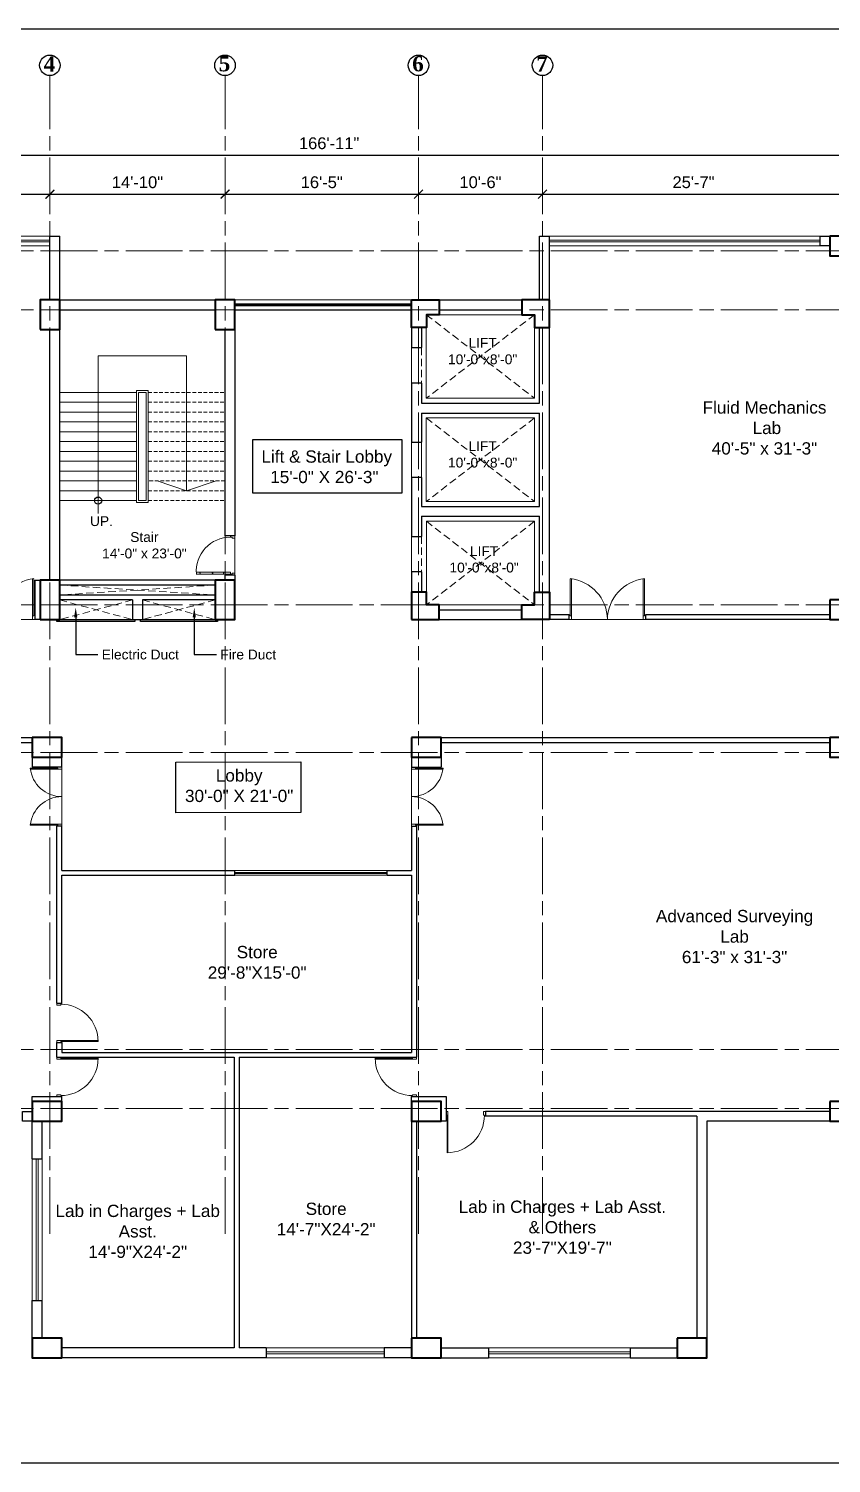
# Model space of a CAD drawing. Header units: inches. Extents: x -12 to 20935469, y -1604 to 24729220.
# Drawn here: x 20824750 to 20825566, y 24721123 to 24722582 of the extents above; entities that cross this region are included whole.
import ezdxf
from ezdxf import colors
from ezdxf.entities.mleader import LeaderData, LeaderLine
from ezdxf.math import Vec2, Vec3

# ---------------------------------------------------------------- set-up
doc = ezdxf.new("R2010")
doc.units = ezdxf.units.IN
doc.header["$LTSCALE"] = 0.03
doc.header["$MEASUREMENT"] = 0
doc.header["$PDMODE"] = 32
doc.header["$PDSIZE"] = 15
doc.linetypes.add('ACAD_ISO08W100', pattern=[36, 24, -3, 6, -3])
doc.linetypes.add('DASHED2', pattern=[0.375, 0.25, -0.125])
for name, color, linetype, lineweight in [('column', 1, 'Continuous', 40), ('Dim Line', 252, 'Continuous', 13), ('Door', 7, 'Continuous', 18), ('Dot', 253, 'Continuous', 0), ('Gas', 21, 'Continuous', 5), ('Grid Line', 252, 'Continuous', 18), ('Hatch', 253, 'Continuous', 15), ('Main Wall', 7, 'Continuous', 30), ('RAIL', 23, 'Continuous', 13), ('STAIR', 46, 'Continuous', 15), ('wind.', 150, 'Continuous', 20)]:
    doc.layers.add(name, color=color, linetype=linetype, lineweight=lineweight)
doc.layers.add('FUR', color=251, linetype='Continuous')
doc.layers.add('TEXT', color=7, linetype='Continuous')
doc.styles.add('2', font='swisscl.ttf')
doc.styles.add('RomanS', font='arial.ttf', dxfattribs={"height": 12})
doc.styles.get("Standard").update_dxf_attribs({"font": 'timesbd.ttf'})
doc.dimstyles.new('Aec_Arch_I', dxfattribs={"dimscale": 96, "dimtxt": 12, "dimasz": 0.09375, "dimexe": 0.125, "dimexo": 0.125, "dimgap": 0.0625, "dimtad": 1, "dimdec": 0, "dimzin": 3, "dimdsep": 46, "dimlunit": 4, "dimtxsty": 'RomanS', "dimblk1": 'ARCHTICK', "dimblk2": 'ARCHTICK', "dimsah": 1, "dimcen": 0.09375, "dimdle": 0.125, "dimadec": 0, "dimazin": 0, "dimtfac": 0.75, "dimtdec": 0, "dimtmove": 2, "dimatfit": 3, "dimldrblk": 'ARCHTICK', "dimfxl": 1, "dimfrac": 1, "dimtolj": 1, "dimtzin": 0, "dimarcsym": 0})

# ---------------------------------------------------------------- blocks, each defined once
blk = doc.blocks.new('Door_45')
at = {"layer": 'Door'}
for p, q in [((1.5, 5), (1.5, 44)), ((1.5, 40), (2.2, 40)), ((2.2, 40), (2.2, 39.5)), ((2.2, 39.5), (2.7, 39.5)), ((2.7, 39.5), (2.7, 40)), ((2.7, 40), (3.5, 40)), ((3.5, 44), (3.5, 5)), ((1.5, 25.8), (2.2, 25.8)), ((2.2, 25.8), (2.2, 25.3)), ((2.2, 25.3), (2.7, 25.3)), ((2.7, 25.8), (3.5, 25.8)), ((2.7, 25.3), (2.7, 25.8)), ((0, 0), (0, 5)), ((0, 5), (1.5, 5)), ((1.5, 12.6), (2.2, 12.6)), ((3.5, 5), (1.5, 5)), ((1.5, 5), (1.5, 3)), ((1.5, 3), (2.5, 3)), ((2.2, 12.6), (2.2, 13.1)), ((2.2, 13.1), (2.7, 13.1)), ((2.5, 3), (2.5, 0)), ((2.7, 13.1), (2.7, 12.6)), ((2.7, 12.6), (3.5, 12.6)), ((42.5, 3), (42.5, 0)), ((43.5, 3), (42.5, 3)), ((45, 5), (43.5, 5)), ((43.5, 5), (43.5, 3)), ((45, 0), (45, 5)), ((2.5, 0), (0, 0)), ((42.5, 0), (45, 0))]:
    blk.add_line(p, q, dxfattribs=at)
blk.add_arc((4.7, 5.3), 38.8, 359.6233, 94.6685, dxfattribs=at)
blk = doc.blocks.new('$D40')
at = {"layer": 'Door'}
for p, q in [((1, 4), (1, 42)), ((2, 0), (2, 42)), ((1, 5), (0, 5)), ((2, 0), (0, 0)), ((2, 4), (1, 4)), ((39, 4), (38, 4)), ((38, 4), (38, 0)), ((40, 0), (38, 0)), ((40, 5), (39, 5)), ((39, 5), (39, 4))]:
    blk.add_line(p, q, dxfattribs=at)
blk.add_arc((1, 4), 38, 0, 90, dxfattribs=at)
blk = doc.blocks.new('_ArchTick')
at = {"color": 0, "linetype": 'ByBlock', "lineweight": 35, "const_width": 0.15}
blk.add_lwpolyline([(-0.5, -0.5), (0.5, 0.5)], dxfattribs=at)
blk = doc.blocks.new('*D8')
at = {"layer": 'Defpoints', "color": 0, "transparency": 16777216}
for p in [(20831396.3, 24724578.2), (20831666.3, 24724578.2), (20831666.3, 24724578.2)]:
    blk.add_point(p, dxfattribs=at)
at = {"layer": 'Dim Line', "color": 0, "lineweight": -2, "transparency": 16777216}
blk.add_line((20831384.3, 24724578.2), (20831678.3, 24724578.2), dxfattribs=at)
at = {"layer": 'Dim Line', "color": 0, "lineweight": -2, "transparency": 16777216, "xscale": 9, "yscale": 9, "zscale": 9, "rotation": 180}
blk.add_blockref('_ArchTick', (20831396.3, 24724578.2), dxfattribs=at)
at = {"layer": 'Dim Line', "color": 0, "lineweight": -2, "transparency": 16777216, "xscale": 9, "yscale": 9, "zscale": 9}
blk.add_blockref('_ArchTick', (20831666.3, 24724578.2), dxfattribs=at)
at = {"layer": 'Dim Line', "color": 0, "transparency": 16777216, "insert": (20831531.3, 24724590.3), "char_height": 12, "attachment_point": 5, "style": 'RomanS'}
blk.add_mtext('\\A1;22\'-6"', dxfattribs=at)
blk = doc.blocks.new('*D9')
at = {"layer": 'Defpoints', "color": 0, "transparency": 16777216}
for p in [(20831666.3, 24724578.2), (20831844.3, 24724578.2), (20831844.3, 24724578.2)]:
    blk.add_point(p, dxfattribs=at)
at = {"layer": 'Dim Line', "color": 0, "lineweight": -2, "transparency": 16777216}
blk.add_line((20831654.3, 24724578.2), (20831856.3, 24724578.2), dxfattribs=at)
at = {"layer": 'Dim Line', "color": 0, "lineweight": -2, "transparency": 16777216, "xscale": 9, "yscale": 9, "zscale": 9, "rotation": 180}
blk.add_blockref('_ArchTick', (20831666.3, 24724578.2), dxfattribs=at)
at = {"layer": 'Dim Line', "color": 0, "lineweight": -2, "transparency": 16777216, "xscale": 9, "yscale": 9, "zscale": 9}
blk.add_blockref('_ArchTick', (20831844.3, 24724578.2), dxfattribs=at)
at = {"layer": 'Dim Line', "color": 0, "transparency": 16777216, "insert": (20831755.3, 24724590.3), "char_height": 12, "attachment_point": 5, "style": 'RomanS'}
blk.add_mtext('\\A1;14\'-10"', dxfattribs=at)
blk = doc.blocks.new('*D21')
at = {"layer": 'Defpoints', "color": 0, "transparency": 16777216}
for p in [(20831844.3, 24724578.2), (20832040.8, 24724578.2), (20832040.8, 24724578.2)]:
    blk.add_point(p, dxfattribs=at)
at = {"layer": 'Dim Line', "color": 0, "lineweight": -2, "transparency": 16777216}
for p, q in [((20831832.3, 24724578.2), (20832052.8, 24724578.2)), ((20831844.3, 24724566.2), (20831844.3, 24724566.2)), ((20832040.8, 24724566.2), (20832040.8, 24724566.2))]:
    blk.add_line(p, q, dxfattribs=at)
at = {"layer": 'Dim Line', "color": 0, "lineweight": -2, "transparency": 16777216, "xscale": 9, "yscale": 9, "zscale": 9, "rotation": 180}
blk.add_blockref('_ArchTick', (20831844.3, 24724578.2), dxfattribs=at)
at = {"layer": 'Dim Line', "color": 0, "lineweight": -2, "transparency": 16777216, "xscale": 9, "yscale": 9, "zscale": 9}
blk.add_blockref('_ArchTick', (20832040.8, 24724578.2), dxfattribs=at)
at = {"layer": 'Dim Line', "color": 0, "transparency": 16777216, "insert": (20831942.5, 24724590.3), "char_height": 12, "attachment_point": 5, "style": 'RomanS'}
blk.add_mtext('\\A1;16\'-5"', dxfattribs=at)
blk = doc.blocks.new('*D22')
at = {"layer": 'Defpoints', "color": 0, "transparency": 16777216}
for p in [(20832040.8, 24724578.2), (20832166.8, 24724578.2), (20832166.8, 24724578.2)]:
    blk.add_point(p, dxfattribs=at)
at = {"layer": 'Dim Line', "color": 0, "lineweight": -2, "transparency": 16777216}
for p, q in [((20832028.8, 24724578.2), (20832178.8, 24724578.2)), ((20832040.8, 24724566.2), (20832040.8, 24724566.2)), ((20832166.8, 24724566.2), (20832166.8, 24724566.2))]:
    blk.add_line(p, q, dxfattribs=at)
at = {"layer": 'Dim Line', "color": 0, "lineweight": -2, "transparency": 16777216, "xscale": 9, "yscale": 9, "zscale": 9, "rotation": 180}
blk.add_blockref('_ArchTick', (20832040.8, 24724578.2), dxfattribs=at)
at = {"layer": 'Dim Line', "color": 0, "lineweight": -2, "transparency": 16777216, "xscale": 9, "yscale": 9, "zscale": 9}
blk.add_blockref('_ArchTick', (20832166.8, 24724578.2), dxfattribs=at)
at = {"layer": 'Dim Line', "color": 0, "transparency": 16777216, "insert": (20832103.8, 24724590.3), "char_height": 12, "attachment_point": 5, "style": 'RomanS'}
blk.add_mtext('\\A1;10\'-6"', dxfattribs=at)
blk = doc.blocks.new('*D23')
at = {"layer": 'Defpoints', "color": 0, "transparency": 16777216}
for p in [(20832166.8, 24724578.2), (20832473.8, 24724578.2), (20832473.8, 24724578.2)]:
    blk.add_point(p, dxfattribs=at)
at = {"layer": 'Dim Line', "color": 0, "lineweight": -2, "transparency": 16777216}
for p, q in [((20832154.8, 24724578.2), (20832485.8, 24724578.2)), ((20832166.8, 24724566.2), (20832166.8, 24724566.2)), ((20832473.8, 24724566.2), (20832473.8, 24724566.2))]:
    blk.add_line(p, q, dxfattribs=at)
at = {"layer": 'Dim Line', "color": 0, "lineweight": -2, "transparency": 16777216, "xscale": 9, "yscale": 9, "zscale": 9, "rotation": 180}
blk.add_blockref('_ArchTick', (20832166.8, 24724578.2), dxfattribs=at)
at = {"layer": 'Dim Line', "color": 0, "lineweight": -2, "transparency": 16777216, "xscale": 9, "yscale": 9, "zscale": 9}
blk.add_blockref('_ArchTick', (20832473.8, 24724578.2), dxfattribs=at)
at = {"layer": 'Dim Line', "color": 0, "transparency": 16777216, "insert": (20832320.3, 24724590.3), "char_height": 12, "attachment_point": 5, "style": 'RomanS'}
blk.add_mtext('\\A1;25\'-7"', dxfattribs=at)
blk = doc.blocks.new('*D13')
at = {"layer": 'Defpoints', "color": 0, "transparency": 16777216}
for p in [(20830948.3, 24724610.7), (20832951.8, 24724617.8), (20832951.8, 24724610.7)]:
    blk.add_point(p, dxfattribs=at)
at = {"layer": 'Dim Line', "color": 0, "lineweight": -2, "transparency": 16777216}
for p, q in [((20830948.3, 24724622.7), (20830948.3, 24724629.8)), ((20832951.8, 24724622.7), (20832951.8, 24724629.8)), ((20830936.3, 24724617.8), (20832963.8, 24724617.8))]:
    blk.add_line(p, q, dxfattribs=at)
at = {"layer": 'Dim Line', "color": 0, "lineweight": -2, "transparency": 16777216, "xscale": 9, "yscale": 9, "zscale": 9, "rotation": 180}
blk.add_blockref('_ArchTick', (20830948.3, 24724617.8), dxfattribs=at)
at = {"layer": 'Dim Line', "color": 0, "lineweight": -2, "transparency": 16777216, "xscale": 9, "yscale": 9, "zscale": 9}
blk.add_blockref('_ArchTick', (20832951.8, 24724617.8), dxfattribs=at)
at = {"layer": 'Dim Line', "color": 0, "transparency": 16777216, "insert": (20831950, 24724629.9), "char_height": 12, "attachment_point": 5, "style": 'RomanS'}
blk.add_mtext('\\A1;166\'-11"', dxfattribs=at)
blk = doc.blocks.new('A$C36295410')
at = {"layer": 'Door'}
for p, q in [((1, 4), (1, 32)), ((2, 0), (2, 32)), ((58, 0), (58, 32)), ((59, 4), (59, 32)), ((1, 5), (0, 5)), ((2, 4), (1, 4)), ((58, 4), (59, 4)), ((59, 5), (60, 5)), ((2, 0), (0, 0)), ((58, 0), (60, 0))]:
    blk.add_line(p, q, dxfattribs=at)
for centre, start, end in [((-2.5, -0.3), 0.5906, 83.7783), ((62.5, -0.3), 96.2217, 179.4094)]:
    blk.add_arc(centre, 32.5, start, end, dxfattribs=at)
blk = doc.blocks.new('fff')
at = {"layer": 'Grid Line', "color": 252, "linetype": 'ACAD_ISO08W100', "lineweight": 9, "ltscale": 80, "true_color": 0x939598}
for p, q in [((20831666.3, 24723521.1), (20831666.3, 24724698.8)), ((20831844.3, 24723521.1), (20831844.3, 24724698.8)), ((20832040.8, 24723521.1), (20832040.8, 24724698.8)), ((20832166.8, 24723521.1), (20832166.8, 24724698.8)), ((20833096.9, 24724520.6), (20830726.1, 24724520.6)), ((20833096.9, 24724460.6), (20830726.1, 24724460.6)), ((20833096.9, 24724160.7), (20830726.1, 24724160.7)), ((20833096.9, 24724010.7), (20830726.1, 24724010.7)), ((20833096.9, 24723708.7), (20830726.1, 24723708.7)), ((20833096.9, 24723648.8), (20830726.1, 24723648.8))]:
    blk.add_line(p, q, dxfattribs=at)
at = {"layer": 'Dim Line'}
for base, p1, p2, picture, middle in [((20832951.7523, 24724617.8128), (20830948.3088, 24724610.7482), (20832951.7523, 24724610.7482), '*D13', (20831950.0306, 24724629.9397)), ((20831666.3, 24724578.2), (20831396.3, 24724578.2), (20831666.3, 24724578.2), '*D8', (20831531.3, 24724590.3)), ((20831844.3, 24724578.2), (20831666.3, 24724578.2), (20831844.3, 24724578.2), '*D9', (20831755.3, 24724590.3)), ((20832040.7792, 24724578.1666), (20831844.25, 24724578.1666), (20832040.7792, 24724578.1666), '*D21', (20831942.5146, 24724590.2934)), ((20832166.8, 24724578.2), (20832040.8, 24724578.2), (20832166.8, 24724578.2), '*D22', (20832103.8, 24724590.3)), ((20832473.8, 24724578.2), (20832166.8, 24724578.2), (20832473.8, 24724578.2), '*D23', (20832320.3, 24724590.3))]:
    dim = blk.add_linear_dim(base=base, p1=p1, p2=p2, dimstyle='Aec_Arch_I', dxfattribs=at)
    dim.commit()
    dim.dimension.update_dxf_attribs({"geometry": picture, "text_midpoint": middle})

msp = doc.modelspace()

# ---------------------------------------------------------------- linework, layer by layer
msp.add_line((20824959.8, 24722296), (20825139.4, 24722296))
for points in [[(20824978, 24722164.1), (20825129.6, 24722164.1), (20825129.6, 24722109.5), (20824978, 24722109.5)], [(20824778.8, 24721981), (20824858.1, 24721981), (20824858.1, 24721979), (20824778.8, 24721979)], [(20824863.9, 24721981), (20824942.1, 24721981), (20824942.1, 24721979), (20824863.9, 24721979)], [(20824899.8, 24721836), (20825026.9, 24721836.4), (20825026.9, 24721784.9), (20824899.8, 24721784.5)]]:
    msp.add_lwpolyline(points, close=True)
msp.add_circle((20824820.9, 24722102), 3.61)
at = {"layer": 'column', "lineweight": 40, "ltscale": 20}
for points in [[(20825564.4, 24722370.9), (20825564.4, 24722350.9), (20825594.4, 24722350.9), (20825594.4, 24722370.9)], [(20824761.9, 24722276), (20824781.9, 24722276), (20824781.9, 24722306), (20824761.9, 24722306)], [(20824939.8, 24722276), (20824959.8, 24722276), (20824959.8, 24722306), (20824939.8, 24722306)], [(20824761.9, 24721981), (20824781.9, 24721981), (20824781.9, 24722021), (20824761.9, 24722021)], [(20824939.8, 24721981), (20824959.8, 24721981), (20824959.8, 24722021), (20824939.8, 24722021)], [(20825564.4, 24722001), (20825564.4, 24721981), (20825594.4, 24721981), (20825594.4, 24722001)], [(20824753.9, 24721861), (20824753.9, 24721841), (20824783.9, 24721841), (20824783.9, 24721861)], [(20825139.4, 24721861), (20825139.4, 24721841), (20825169.4, 24721841), (20825169.4, 24721861)], [(20825564.4, 24721861), (20825564.4, 24721841), (20825594.4, 24721841), (20825594.4, 24721861)], [(20824753.9, 24721491), (20824753.9, 24721471), (20824783.9, 24721471), (20824783.9, 24721491)], [(20825139.4, 24721491), (20825139.4, 24721471), (20825169.4, 24721471), (20825169.4, 24721491)], [(20825564.4, 24721491), (20825564.4, 24721471), (20825594.4, 24721471), (20825594.4, 24721491)], [(20824753.9, 24721250.5), (20824753.9, 24721230.5), (20824783.9, 24721230.5), (20824783.9, 24721250.5)], [(20825139.4, 24721250.5), (20825139.4, 24721230.5), (20825169.4, 24721230.5), (20825169.4, 24721250.5)], [(20825409.3, 24721250.5), (20825409.3, 24721230.5), (20825439.3, 24721230.5), (20825439.3, 24721250.5)]]:
    msp.add_lwpolyline(points, close=True, dxfattribs=at)
for points in [[(20825139.4, 24722306), (20825167.4, 24722306), (20825167.4, 24722291), (20825154.4, 24722291), (20825154.4, 24722278), (20825139.4, 24722278), (20825139.4, 24722306)], [(20825279.4, 24722306), (20825251.4, 24722306), (20825251.4, 24722291), (20825264.4, 24722291), (20825264.4, 24722278), (20825279.4, 24722278), (20825279.4, 24722306)], [(20825139.4, 24721981), (20825167.4, 24721981), (20825167.4, 24721996), (20825154.4, 24721996), (20825154.4, 24722009), (20825139.4, 24722009), (20825139.4, 24721981)], [(20825279.4, 24721981), (20825251.4, 24721981), (20825251.4, 24721996), (20825264.4, 24721996), (20825264.4, 24722009), (20825279.4, 24722009), (20825279.4, 24721981)]]:
    msp.add_lwpolyline(points, dxfattribs=at)
at = {"layer": 'Defpoints'}
msp.add_lwpolyline([(20823799.4, 24722581.7), (20826238.2, 24722581.7), (20826238.2, 24721123.2), (20823799.4, 24721123.2)], close=True, dxfattribs=at)
at = {"layer": 'Door'}
for p, q in [((20824754.3, 24721981), (20824754.3, 24722022.6)), ((20824755.6, 24721984.7), (20824755.6, 24722022.6)), ((20825300.7, 24721984.7), (20825300.7, 24722022.6)), ((20825302, 24721981), (20825302, 24722022.6)), ((20825374.8, 24721981), (20825374.8, 24722022.6)), ((20825376.1, 24721984.7), (20825376.1, 24722022.6)), ((20824755.6, 24721986), (20824756.9, 24721986)), ((20825300.7, 24721986), (20825299.4, 24721986)), ((20825376.1, 24721986), (20825377.4, 24721986)), ((20824754.3, 24721984.7), (20824755.6, 24721984.7)), ((20824754.3, 24721981), (20824756.9, 24721981)), ((20825302, 24721981), (20825299.4, 24721981)), ((20825302, 24721984.7), (20825300.7, 24721984.7)), ((20825374.8, 24721984.7), (20825376.1, 24721984.7)), ((20825374.8, 24721981), (20825377.4, 24721981))]:
    msp.add_line(p, q, dxfattribs=at)
for centre, start, end in [((20824760.2, 24721980.6), 96.2217, 179.4094), ((20825296.1, 24721980.6), 0.5906, 83.7783), ((20825380.7, 24721980.6), 96.2217, 179.4094)]:
    msp.add_arc(centre, 42.3, start, end, dxfattribs=at)
at = {"layer": 'Dot', "linetype": 'DASHED2', "lineweight": 0, "ltscale": 1000}
for p, q in [((20825154.3, 24722291), (20825264.4, 24722206)), ((20825264.4, 24722291), (20825154.3, 24722206)), ((20825149.4, 24722257.5), (20825149.4, 24722221.5)), ((20825154.3, 24722186), (20825264.4, 24722101)), ((20825264.4, 24722186), (20825154.3, 24722101)), ((20825139.4, 24722161.5), (20825139.4, 24722125.5)), ((20825154.4, 24722081), (20825264.4, 24721995.9)), ((20825264.4, 24722081), (20825154.4, 24721995.9)), ((20825139.4, 24722065.5), (20825139.4, 24722029.5)), ((20825149.4, 24722065.5), (20825149.4, 24722029.5)), ((20824781.9, 24722016), (20824939.8, 24722006)), ((20824939.8, 24722016), (20824781.9, 24722006)), ((20824855.9, 24722001), (20824781.9, 24721981)), ((20824781.9, 24722001), (20824855.9, 24721981)), ((20824865.9, 24722001), (20824939.8, 24721981)), ((20824939.8, 24722001), (20824865.9, 24721981))]:
    msp.add_line(p, q, dxfattribs=at)
at = {"layer": 'Gas', "color": 0, "lineweight": 5}
for points in [[(20825154.3, 24722206), (20825264.4, 24722206), (20825264.4, 24722291), (20825154.3, 24722291)], [(20824871.8, 24722100), (20824859.8, 24722100), (20824859.8, 24722214), (20824871.8, 24722214)], [(20824869.8, 24722102), (20824861.8, 24722102), (20824861.8, 24722212), (20824869.8, 24722212)], [(20825154.3, 24722101), (20825264.4, 24722101), (20825264.4, 24722186), (20825154.3, 24722186)], [(20825154.4, 24721995.9), (20825264.4, 24721995.9), (20825264.4, 24722081), (20825154.4, 24722081)]]:
    msp.add_lwpolyline(points, close=True, dxfattribs=at)
at = {"layer": 'Hatch', "lineweight": 0}
msp.add_line((20825139.4, 24722257.5), (20825139.4, 24722221.5), dxfattribs=at)
at = {"layer": 'Main Wall'}
for p, q in [((20824771.9, 24722370.9), (20824781.9, 24722370.9)), ((20824771.9, 24722306), (20824771.9, 24722370.9)), ((20824781.9, 24722306), (20824781.9, 24722370.9)), ((20825269.4, 24722370.9), (20825279.4, 24722370.9)), ((20825269.4, 24722306), (20825269.4, 24722370.9)), ((20825279.4, 24722306), (20825279.4, 24722370.9)), ((20824781.9, 24722306), (20824939.8, 24722306)), ((20824781.9, 24722295.9), (20824781.9, 24722296)), ((20824781.9, 24722296), (20824939.8, 24722296)), ((20825167.4, 24722306), (20825269.4, 24722306)), ((20825167.4, 24722296), (20825251.4, 24722296)), ((20824781.9, 24722021), (20824781.9, 24722280)), ((20825279.4, 24722009), (20825279.4, 24722278)), ((20824771.9, 24722021), (20824771.9, 24722276)), ((20824949.8, 24722276), (20824949.8, 24722066)), ((20824959.8, 24722276), (20824959.8, 24722066)), ((20825149.4, 24722201), (20825269.4, 24722201)), ((20825149.4, 24722191), (20825269.4, 24722191)), ((20825149.4, 24722096), (20825269.4, 24722096)), ((20825149.4, 24722086), (20825269.4, 24722086)), ((20824959.8, 24722066), (20824949.8, 24722066)), ((20824939.8, 24722021), (20824781.9, 24722021)), ((20824939.8, 24722016), (20824781.9, 24722016)), ((20824949.8, 24722026), (20824949.8, 24722021)), ((20824959.8, 24722026), (20824949.8, 24722026)), ((20824959.8, 24722026), (20824959.8, 24722021)), ((20824939.8, 24722006), (20824781.9, 24722006)), ((20824855.9, 24722001), (20824781.9, 24722001)), ((20824855.9, 24722001), (20824855.9, 24721981)), ((20824939.8, 24722001), (20824865.9, 24722001)), ((20824865.9, 24722001), (20824865.9, 24721981)), ((20825299.4, 24721986), (20825279.4, 24721986)), ((20825299.4, 24721981), (20825299.4, 24721986)), ((20825564.4, 24721986), (20825377.4, 24721986)), ((20825377.4, 24721981), (20825377.4, 24721986)), ((20824855.9, 24721981), (20824865.9, 24721981)), ((20825167.4, 24721981), (20825251.4, 24721981)), ((20825299.4, 24721981), (20825279.4, 24721981)), ((20825564.4, 24721981), (20825377.4, 24721981)), ((20825169.4, 24721861), (20825564.4, 24721861)), ((20825169.4, 24721856), (20825564.4, 24721856)), ((20824753.9, 24721841), (20824753.9, 24721831)), ((20824783.9, 24721831), (20824783.9, 24721841)), ((20825139.4, 24721841), (20825139.4, 24721831)), ((20825169.4, 24721841), (20825169.4, 24721831)), ((20824783.9, 24721831), (20824753.9, 24721831)), ((20825139.4, 24721831), (20825169.4, 24721831)), ((20824778.9, 24721591), (20824778.9, 24721771)), ((20824783.9, 24721771), (20824778.9, 24721771)), ((20824783.9, 24721726), (20824783.9, 24721771)), ((20825139.4, 24721771), (20825139.4, 24721726)), ((20825139.4, 24721771), (20825144.4, 24721771)), ((20825144.4, 24721771), (20825144.4, 24721536)), ((20824783.9, 24721726), (20824959.8, 24721726)), ((20824959.8, 24721721), (20824959.8, 24721726)), ((20825114.5, 24721726), (20825139.4, 24721726)), ((20825114.5, 24721721), (20825114.5, 24721726)), ((20824783.9, 24721591), (20824783.9, 24721721)), ((20824783.9, 24721721), (20824959.8, 24721721)), ((20825114.5, 24721721), (20825139.4, 24721721)), ((20825139.4, 24721721), (20825139.4, 24721541)), ((20824778.9, 24721591), (20824783.9, 24721591)), ((20824778.9, 24721541), (20824778.9, 24721551)), ((20824778.9, 24721551), (20824783.9, 24721551)), ((20824783.9, 24721551), (20824783.9, 24721541)), ((20824778.9, 24721536), (20824778.9, 24721541)), ((20824778.9, 24721536), (20824959.1, 24721536)), ((20824783.9, 24721541), (20825139.4, 24721541)), ((20824959.1, 24721536), (20824959.1, 24721240.5)), ((20824964.1, 24721536), (20825144.4, 24721536)), ((20824964.1, 24721536), (20824964.1, 24721240.5)), ((20824753.9, 24721491), (20824753.9, 24721496)), ((20824753.9, 24721496), (20824783.9, 24721496)), ((20824783.9, 24721491), (20824783.9, 24721496)), ((20825139.4, 24721491), (20825139.4, 24721496)), ((20825139.4, 24721496), (20825174.4, 24721496)), ((20825174.4, 24721496), (20825174.4, 24721471)), ((20825564.4, 24721481), (20825214.4, 24721481)), ((20825214.4, 24721481), (20825214.4, 24721476)), ((20825429.3, 24721476), (20825214.4, 24721476)), ((20825429.3, 24721476), (20825429.3, 24721250.5)), ((20824753.9, 24721432.8), (20824753.9, 24721471)), ((20824763.9, 24721432.8), (20824763.9, 24721471)), ((20825139.4, 24721471), (20825139.4, 24721250.5)), ((20825144.4, 24721471), (20825144.4, 24721250.5)), ((20825174.4, 24721471), (20825169.4, 24721471)), ((20825564.4, 24721471), (20825439.3, 24721471)), ((20825439.3, 24721471), (20825439.3, 24721250.5)), ((20824753.9, 24721432.8), (20824763.9, 24721432.8)), ((20824753.9, 24721250.5), (20824753.9, 24721288.8)), ((20824753.9, 24721288.8), (20824763.9, 24721288.8)), ((20824763.9, 24721250.5), (20824763.9, 24721288.8)), ((20824959.1, 24721240.5), (20824783.9, 24721240.5)), ((20824991.7, 24721230.5), (20824783.9, 24721230.5)), ((20824991.7, 24721240.5), (20824964.1, 24721240.5)), ((20824991.7, 24721240.5), (20824991.7, 24721230.5)), ((20825139.4, 24721240.5), (20825111.7, 24721240.5)), ((20825111.7, 24721240.5), (20825111.7, 24721230.5)), ((20825139.4, 24721230.5), (20825111.7, 24721230.5)), ((20825149.4, 24721230.5), (20825217.4, 24721230.5)), ((20825169.4, 24721240.5), (20825217.4, 24721240.5)), ((20825217.4, 24721240.5), (20825217.4, 24721230.5)), ((20825361.4, 24721240.5), (20825409.3, 24721240.5)), ((20825361.4, 24721240.5), (20825361.4, 24721230.5)), ((20825361.4, 24721230.5), (20825409.3, 24721230.5))]:
    msp.add_line(p, q, dxfattribs=at)
at = {"layer": 'Main Wall', "lineweight": 13}
msp.add_line((20825149.4, 24722161.5), (20825149.4, 24722125.5), dxfattribs=at)
at = {"layer": 'Main Wall', "lineweight": 30}
msp.add_lwpolyline([(20825554.4, 24722370.9), (20825564.4, 24722370.9), (20825564.4, 24722360.9), (20825554.4, 24722360.9)], close=True, dxfattribs=at)
at = {"layer": 'Main Wall'}
for points in [[(20825139.4, 24722278), (20825139.4, 24722257.5), (20825149.4, 24722257.5)], [(20825149.4, 24722278), (20825149.4, 24722257.5)], [(20825269.4, 24722201), (20825269.4, 24722278)], [(20825149.4, 24722221.5), (20825139.4, 24722221.5), (20825139.4, 24722161.5), (20825149.4, 24722161.5)], [(20825149.4, 24722221.5), (20825149.4, 24722201)], [(20825149.4, 24722191), (20825149.4, 24722161.5)], [(20825269.4, 24722096), (20825269.4, 24722191)], [(20825149.4, 24722125.5), (20825139.4, 24722125.5), (20825139.4, 24722065.5), (20825149.4, 24722065.5)], [(20825149.4, 24722125.5), (20825149.4, 24722096)], [(20825149.4, 24722086), (20825149.4, 24722065.5)], [(20825269.4, 24722009), (20825269.4, 24722086)], [(20825149.4, 24722029.5), (20825139.4, 24722029.5), (20825139.4, 24722009), (20825139.4, 24722009)], [(20825149.4, 24722029.5), (20825149.4, 24722009)], [(20825167.4, 24721991), (20825251.4, 24721991)], [(20824516.9, 24721861), (20824753.9, 24721861)], [(20824516.9, 24721856), (20824753.9, 24721856)]]:
    msp.add_lwpolyline(points, dxfattribs=at)
for points in [[(20824756.9, 24722021), (20824761.9, 24722021), (20824761.9, 24721981), (20824756.9, 24721981)], [(20824743.9, 24721481), (20824753.9, 24721481), (20824753.9, 24721471), (20824743.9, 24721471)]]:
    msp.add_lwpolyline(points, close=True, dxfattribs=at)
at = {"layer": 'RAIL', "lineweight": 9}
for p, q in [((20824820.9, 24722088.9), (20824820.9, 24722249)), ((20824820.9, 24722249), (20824910.8, 24722249)), ((20824910.8, 24722249), (20824910.8, 24722112)), ((20824880.8, 24722122), (20824910.8, 24722112)), ((20824910.8, 24722112), (20824940.8, 24722122))]:
    msp.add_line(p, q, dxfattribs=at)
at = {"layer": 'STAIR', "color": 32, "lineweight": 5}
for p, q in [((20824781.9, 24722212), (20824859.8, 24722212)), ((20824781.9, 24722202), (20824859.8, 24722202)), ((20824781.9, 24722192), (20824859.8, 24722192)), ((20824781.9, 24722182), (20824859.8, 24722182)), ((20824781.9, 24722172), (20824859.8, 24722172)), ((20824781.9, 24722162), (20824859.8, 24722162)), ((20824781.9, 24722152), (20824859.8, 24722152)), ((20824781.9, 24722142), (20824859.8, 24722142)), ((20824781.9, 24722132), (20824859.8, 24722132)), ((20824781.9, 24722122), (20824859.8, 24722122)), ((20824781.9, 24722112), (20824859.8, 24722112)), ((20824781.9, 24722102), (20824859.8, 24722102))]:
    msp.add_line(p, q, dxfattribs=at)
at = {"layer": 'STAIR', "color": 32, "linetype": 'DASHED2', "lineweight": 5, "ltscale": 500}
for p, q in [((20824871.8, 24722212), (20824949.8, 24722212)), ((20824871.8, 24722202), (20824949.8, 24722202)), ((20824871.8, 24722192), (20824949.8, 24722192)), ((20824871.8, 24722182), (20824949.8, 24722182)), ((20824871.8, 24722172), (20824949.8, 24722172)), ((20824871.8, 24722162), (20824949.8, 24722162)), ((20824871.8, 24722152), (20824949.8, 24722152)), ((20824871.8, 24722142), (20824949.8, 24722142)), ((20824871.8, 24722132), (20824949.8, 24722132)), ((20824949.8, 24722122), (20824871.8, 24722122)), ((20824889.8, 24722122), (20824949.8, 24722122)), ((20824871.8, 24722112), (20824949.8, 24722112)), ((20824871.8, 24722102), (20824949.8, 24722102))]:
    msp.add_line(p, q, dxfattribs=at)
at = {"layer": 'TEXT'}
for centre in [(20824771.9, 24722544.5), (20824949.8, 24722544.5), (20825146.4, 24722544.5), (20825272.4, 24722544.5)]:
    msp.add_circle(centre, 10.4, dxfattribs=at)
at = {"layer": 'wind.', "lineweight": 5}
for p, q in [((20824526.9, 24722370.9), (20824771.9, 24722370.9)), ((20824526.9, 24722366.9), (20824771.9, 24722366.9)), ((20824526.9, 24722364.9), (20824771.9, 24722364.9)), ((20825279.4, 24722370.9), (20825554.4, 24722370.9)), ((20825279.4, 24722366.9), (20825554.4, 24722366.9)), ((20825279.4, 24722364.9), (20825554.4, 24722364.9)), ((20824526.9, 24722360.9), (20824771.9, 24722360.9)), ((20825279.4, 24722360.9), (20825554.4, 24722360.9)), ((20824959.8, 24722306), (20825139.4, 24722306)), ((20824959.8, 24722302), (20825139.4, 24722302)), ((20824959.8, 24722301), (20825139.4, 24722301)), ((20824959.8, 24722300), (20825139.4, 24722300)), ((20824959.8, 24721726), (20825114.5, 24721726)), ((20824959.8, 24721724), (20825114.5, 24721724)), ((20824959.8, 24721723), (20825114.5, 24721723)), ((20824959.8, 24721721), (20825114.5, 24721721)), ((20824753.9, 24721288.8), (20824753.9, 24721432.8)), ((20824757.9, 24721288.8), (20824757.9, 24721432.8)), ((20824759.9, 24721288.8), (20824759.9, 24721432.8)), ((20824763.9, 24721432.8), (20824763.9, 24721288.8)), ((20825111.7, 24721240.5), (20824991.7, 24721240.5)), ((20825111.7, 24721236.5), (20824991.7, 24721236.5)), ((20825111.7, 24721234.5), (20824991.7, 24721234.5)), ((20825111.7, 24721230.5), (20824991.7, 24721230.5)), ((20825217.4, 24721240.5), (20825361.4, 24721240.5)), ((20825217.4, 24721236.5), (20825361.4, 24721236.5)), ((20825217.4, 24721234.5), (20825361.4, 24721234.5)), ((20825217.4, 24721230.5), (20825361.4, 24721230.5))]:
    msp.add_line(p, q, dxfattribs=at)
at = {"layer": 'wind.'}
for p, q in [((20824753.9, 24721477), (20824753.9, 24721477)), ((20824753.9, 24721475), (20824753.9, 24721475))]:
    msp.add_line(p, q, dxfattribs=at)
at = {"layer": 'wind.', "lineweight": 5}
msp.add_lwpolyline([(20824137.9, 24721981.2), (20824959.8, 24721981), (20824959.8, 24722296), (20825139.4, 24722296), (20825139.4, 24721981), (20825973.4, 24721981), (20825973.4, 24721861), (20825139.4, 24721861), (20825139.4, 24721726), (20824783.9, 24721726), (20824783.9, 24721861), (20824137.9, 24721861), (20824137.9, 24721981.2)], dxfattribs=at)

# ---------------------------------------------------------------- block references
msp.add_blockref('fff', (-6894.4, -2164.7))
at = {"layer": 'Door', "color": 250, "ltscale": 20, "xscale": 0.8888888888759539, "yscale": 0.8888888888759539, "zscale": 0.8888888888759539, "rotation": 90.00000000000001}
msp.add_blockref('Door_45', (20824959.8, 24722026), dxfattribs=at)
at = {"layer": 'Door', "xscale": -1}
for p, rotation in [((20824778.9, 24721551), 270), ((20825144.4, 24721536), 90), ((20825174.4, 24721481), 180)]:
    msp.add_blockref('$D40', p, dxfattribs=dict(at, rotation=rotation))
at = {"layer": 'Door', "rotation": 270}
msp.add_blockref('$D40', (20824778.9, 24721536), dxfattribs=at)
at = {"layer": 'FUR', "rotation": 90.00000000000001}
msp.add_blockref('A$C36295410', (20824783.9, 24721771), dxfattribs=at)
at = {"layer": 'FUR', "xscale": -1, "rotation": 270}
msp.add_blockref('A$C36295410', (20825139.4, 24721771), dxfattribs=at)

# ---------------------------------------------------------------- texts
at = {"layer": 'TEXT', "char_height": 15.44, "width": 227.458, "attachment_point": 8, "rotation": 0}
for s, insert in [('\\A1;4', (20824771.4, 24722538.2)), ('\\A1;5', (20824949.3, 24722538.2)), ('\\A1;6', (20825145.9, 24722538.2)), ('\\A1;7', (20825271.9, 24722538.2))]:
    msp.add_mtext(s, dxfattribs=dict(at, insert=insert))
at = {"layer": 'TEXT', "color": 250, "lineweight": 30, "ltscale": 20, "char_height": 10, "attachment_point": 1, "style": '2'}
for width, insert in [(748.022, (20824837.6, 24722267.3)), (748.022, (20824837.6, 24722162.3)), (72.173, (20825177, 24722055.6))]:
    msp.add_mtext_dynamic_manual_height_columns('\\pxqc;{\\fArial|b0|i0|c0|p34;\\C256;LIFT\\P10\'-0"x8\'-0"}', width=width, gutter_width=0.5, heights=[0], dxfattribs=dict(at, insert=insert))
at = {"layer": 'TEXT', "color": 30, "lineweight": 5, "ltscale": 20, "attachment_point": 2, "style": '2'}
for s, width, gutter_width, insert, char_height in [('\\pxsm1;{\\fArial|b0|i0|c0|p34;\\C0;Fluid Mechanics\\P Lab \\P40\'-5" x 31\'-3" }', 276.855, 0.75, (20825498, 24722202.9), 12.476), ('\\pxsm1,qc;{\\fArial|b0|i0|c0|p34;\\C0; Lift & Stair Lobby\\P15\'-0" X 26\'-3" }', 146.388, 0.75, (20825050.8, 24722153), 12.476), ('{\\fArial|b0|i0|c0|p34;\\C0;UP.}', 104.76, 0.5, (20824824.3, 24722086.1), 10), ('\\pxsm1;{\\fArial|b0|i0|c0|p34;\\C0;Stair\\P14\'-0" x 23\'-0"  }', 114.807, 0.282, (20824867.9, 24722069.9), 10), ('\\pxsm1,qc;{\\fArial|b0|i0|c0|p34;\\C0;Lobby\\P30\'-0" X 21\'-0" }', 146.388, 0.75, (20824964.2, 24721828.8), 12.476), ('\\pxsm1;{\\fArial|b0|i0|c0|p34;\\C0;Advanced Surveying \\PLab\\P61\'-3" x 31\'-3" }', 216.601, 0.75, (20825467.6, 24721685.8), 12.476), ('{\\fArial|b0|i0|c0|p34;\\C0;Store\\P29\'-8"X15\'-0"}', 104.76, 0.5, (20824982.5, 24721649.2), 12.476), ('{\\fArial|b0|i0|c0|p34;\\C0;Store\\P14\'-7"X24\'-2"}', 104.76, 0.5, (20825052.6, 24721388.2), 12.476), ('{\\fArial|b0|i0|c0|p34;\\C0;Lab in Charges + Lab Asst.\\P& Others \\P23\'-7"X19\'-7"}', 267.846, 0.5, (20825292.6, 24721390.3), 12.476), ('{\\fArial|b0|i0|c0|p34;\\C0;Lab in Charges + Lab Asst. \\P14\'-9"X24\'-2"}', 169.717, 0.5, (20824861.1, 24721386.1), 12.476)]:
    msp.add_mtext_dynamic_manual_height_columns(s, width=width, gutter_width=gutter_width, heights=[0], dxfattribs=dict(at, insert=insert, char_height=char_height))

# ---------------------------------------------------------------- leaders
at = {"layer": 'TEXT', "lineweight": 5, "ltscale": 20}
ml = msp.add_multileader_mtext('Standard', dxfattribs=at)
ml.set_content('{\\fArial|b0|i0|c0|p34; Electric Duct}', color=256)
ml.set_leader_properties()
ml.build(insert=Vec2(0, 0))
ml.multileader.update_dxf_attribs({"text_right_attachment_type": 6, "dogleg_length": 0.36, "arrow_head_size": 10})
ctx = ml.context
ctx.base_point, ctx.char_height, ctx.arrow_head_size, ctx.landing_gap_size, ctx.plane_origin = Vec3(20824820.6, 24721945.4), 10, 10, 0.09, Vec3(20824798.1, 24721993.3)
ctx.right_attachment = 6
notes = []
notes.append((ctx, [(0, (1, 1, 0), (20824798.1, 24721945.4), (1, 0), 22.5, [(0, [(20824798.1, 24721993.3)], 0, [])])]))
ctx.mtext.insert, ctx.mtext.width, ctx.mtext.defined_height, ctx.mtext.flow_direction = Vec3(20824820.7, 24721950.5), 232.704, 29.8, 5
ml = msp.add_multileader_mtext('Standard', dxfattribs=at)
ml.set_content('{\\fArial|b0|i0|c0|p34; Fire Duct}', color=256)
ml.set_leader_properties()
ml.build(insert=Vec2(0, 0))
ml.multileader.update_dxf_attribs({"text_right_attachment_type": 6, "dogleg_length": 0.36, "arrow_head_size": 10})
ctx = ml.context
ctx.base_point, ctx.char_height, ctx.arrow_head_size, ctx.landing_gap_size, ctx.plane_origin = Vec3(20824941.1, 24721945.4), 10, 10, 0.09, Vec3(20824918.6, 24721993.3)
ctx.right_attachment = 6
notes.append((ctx, [(0, (1, 1, 0), (20824918.6, 24721945.4), (1, 0), 22.5, [(0, [(20824918.6, 24721993.3)], 0, [])])]))
ctx.mtext.insert, ctx.mtext.width, ctx.mtext.defined_height, ctx.mtext.flow_direction = Vec3(20824941.2, 24721950.5), 232.704, 29.8, 5
for ctx, leaders in notes:
    for number, flags, end, landing, length, lines in leaders:
        leader = LeaderData()
        leader.index, (leader.has_last_leader_line, leader.has_dogleg_vector, leader.attachment_direction) = number, flags
        leader.last_leader_point, leader.dogleg_vector, leader.dogleg_length = Vec3(end), Vec3(landing), length
        for number, points, colour, breaks in lines:
            line = LeaderLine()
            line.index, line.vertices, line.color, line.breaks = number, Vec3.list(points), colors.encode_raw_color(colour), breaks
            leader.lines.append(line)
        ctx.leaders.append(leader)

doc.saveas('drawing.dxf')
